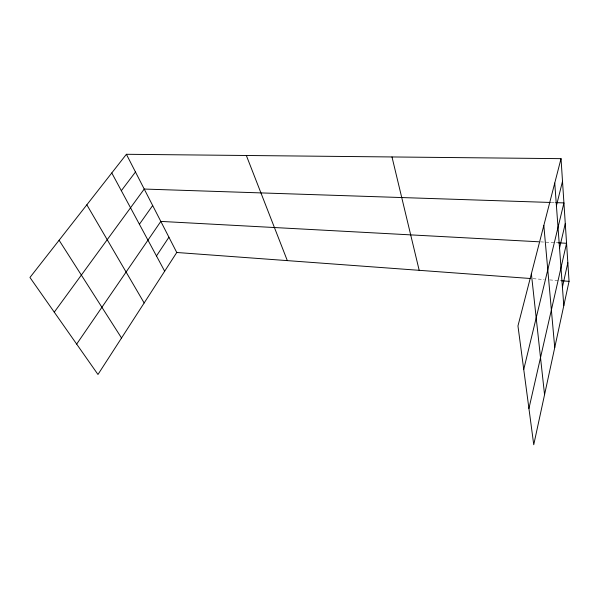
<?xml version="1.0" encoding="UTF-8"?>
<svg xmlns="http://www.w3.org/2000/svg" width="599" height="599" viewBox="0 0 599 599"><rect width="100%" height="100%" fill="white"/><g stroke="black" fill="none" stroke-linecap="round" stroke-linejoin="round"><path stroke-width="0.45" stroke-dasharray="3 2.25" d="M551.207 202.484L554.839 202.604M540.568 241.876L558.208 242.827M533.065 278.692L544.184 279.516M549.71 279.92L560.761 280.729"/><path stroke-width="0.9" d="M561.031 158.653L569.05 281.343L533.746 444.713L517.955 325.931L561.031 158.653L126.396 154.287L29.95 277.479L97.974 374.487L176.757 252.486L126.396 154.287M562.424 287.153L567.837 262.729M528.932 408.503L566.564 243.284L558.208 242.827M559.541 248.038L565.276 223.547M523.743 369.463L563.929 202.904L555.752 202.634M556.419 205.764L562.513 181.295M156.466 255.96L168.933 237.219M76.665 344.096L160.824 221.405L538.703 241.779M139.402 224.266L152.67 205.517M54.262 312.154L144.224 189.052L550.294 202.455M121.335 190.692L135.479 171.988M176.757 252.486L530.287 278.49M561.682 280.804L569.05 281.343M59.099 240.251L121.537 338.001M86.84 204.821L144.157 302.967M111.788 172.954L164.673 271.205M246.346 155.493L287.318 260.617M391.993 156.953L419.188 270.321M531.38 273.803L544.558 394.674M543.825 225.479L554.734 347.592M554.749 183.062L563.786 305.692"/></g></svg>
